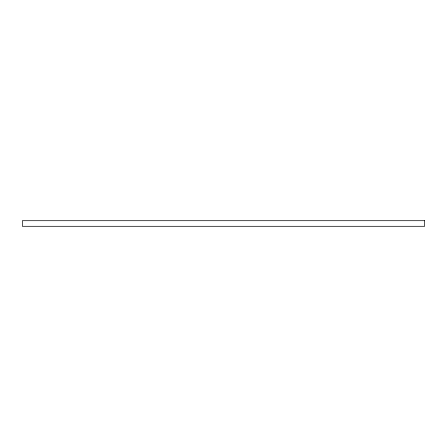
<?xml version="1.0" encoding="UTF-8"?>
<svg xmlns="http://www.w3.org/2000/svg" width="447" height="447" viewBox="0 0 447 447"><rect width="100%" height="100%" fill="white"/><g stroke="black" fill="none" stroke-linecap="round" stroke-linejoin="round"><path stroke-width="0.67" d="M424.65 220.701L22.35 220.701L22.35 226.299L424.65 226.299L424.65 220.701"/></g></svg>
